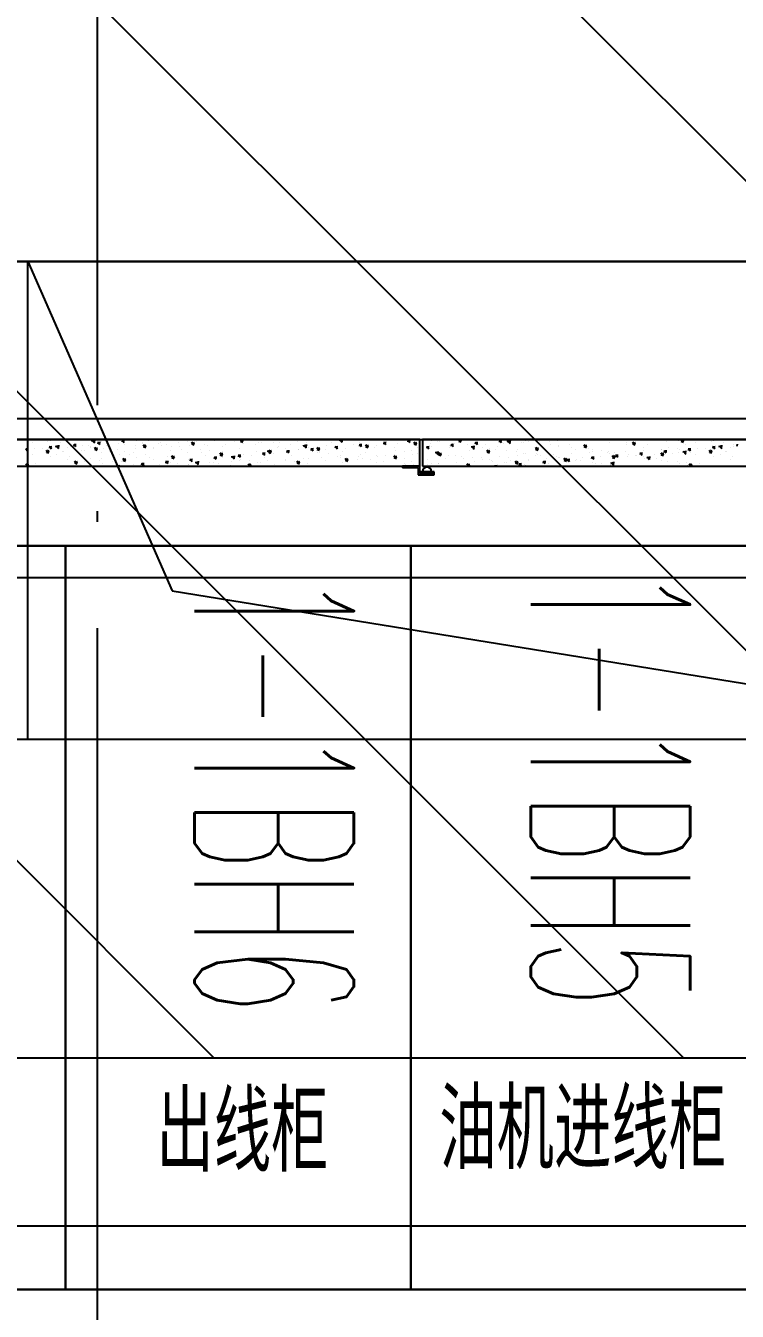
# Model space of a CAD drawing. Extents: x 758840 to 1108724, y -102573 to 143521.
# Drawn here: x 856399 to 857738, y 66251 to 68672 of the extents above; entities that cross this region are included whole.
import ezdxf
from ezdxf.enums import TextEntityAlignment as Align
from ezdxf.xclip import XClip

# ---------------------------------------------------------------- set-up
doc = ezdxf.new("R2010")
doc.units = 0
doc.header["$LTSCALE"] = 1000
doc.header["$MEASUREMENT"] = 0
doc.linetypes.add('DOTE', pattern=[2.42, 2, -0.2, 0.02, -0.2])
for name, color, linetype in [('02电气-设备', 255, 'Continuous'), ('02电气-设备基础', 252, 'Continuous'), ('DOTE', 8, 'DOTE'), ('电缆沟', 2, 'Continuous'), ('钢盖板', 6, 'Continuous')]:
    doc.layers.add(name, color=color, linetype=linetype)
doc.styles.get("Standard").update_dxf_attribs({"font": 'gbenor.shx', "bigfont": 'gbcbig.shx'})
doc.styles.add('样式 1', font='simplex8.shx', dxfattribs={"width": 0.7, "height": 6.5, "bigfont": 'hztxt.shx'})

# ---------------------------------------------------------------- blocks, each defined once
blk = doc.blocks.new('BD4-PAL0101-HVPM02')
at = {"layer": '02电气-设备'}
for p, q in [((8381447.4, -4146404.4), (8394807.4, -4146404.4)), ((8388431.9, -4146404.4), (8387189.4, -4146404.4)), ((8387716.2, -4146405.3), (8387716.2, -4146405.3)), ((8387732.1, -4146407.4), (8387732.1, -4146407.4)), ((8387737.1, -4146406.8), (8387737.1, -4146406.8)), ((8387814.3, -4146406.6), (8387819.9, -4146405.7)), ((8387814.9, -4146405.3), (8387819.8, -4146410.5)), ((8387819.7, -4146404.4), (8387819, -4146410.4)), ((8387826.9, -4146408.8), (8387826.1, -4146412.8)), ((8387826.9, -4146409.9), (8387830.7, -4146409.5)), ((8387826.9, -4146409.9), (8387830, -4146413.6)), ((8387832.5, -4146407.7), (8387832.5, -4146407.7)), ((8387872.4, -4146404.8), (8387871.7, -4146408.8)), ((8387872.5, -4146405.9), (8387876.3, -4146405.5)), ((8387872.5, -4146406), (8387875.5, -4146409.6)), ((8387899.6, -4146406.6), (8387899.6, -4146406.6)), ((8387909.5, -4146410), (8387909.5, -4146410)), ((8387917.3, -4146404.4), (8387917.2, -4146404.8)), ((8387920.1, -4146404.4), (8387921.1, -4146405.6)), ((8387977.5, -4146409.2), (8387977.5, -4146409.2)), ((8387994.1, -4146408.4), (8387994.1, -4146408.4)), ((8388002.3, -4146411.2), (8388005.5, -4146409.1)), ((8388005.5, -4146409.1), (8388006.8, -4146412.9)), ((8388011.4, -4146407.8), (8388011.4, -4146407.8)), ((8388045.3, -4146406.4), (8388045.3, -4146406.4)), ((8388079.2, -4146404.9), (8388079.2, -4146404.9)), ((8388083.1, -4146407.9), (8388083.1, -4146407.9)), ((8388093.6, -4146406.1), (8388096.2, -4146404.4)), ((8388094.2, -4146407.4), (8388098.6, -4146409.1)), ((8388096.8, -4146404.4), (8388098, -4146407.9)), ((8388099, -4146410), (8388099, -4146410)), ((8388123.9, -4146405.3), (8388123.9, -4146405.3)), ((8388156.5, -4146409.7), (8388156.5, -4146409.7)), ((8388167.5, -4146409.2), (8388167.5, -4146409.2)), ((8388201.4, -4146407.7), (8388201.4, -4146407.7)), ((8388218.3, -4146409), (8388218.3, -4146409)), ((8388235.3, -4146406.3), (8388235.3, -4146406.3)), ((8388242.3, -4146406), (8388242.3, -4146406)), ((8388266.4, -4146409.2), (8388266.4, -4146409.2)), ((8388269.2, -4146404.9), (8388269.2, -4146404.9)), ((8388280.2, -4146405.4), (8388285.9, -4146404.5)), ((8388281.1, -4146404.4), (8388285.8, -4146409.3)), ((8388285.5, -4146404.4), (8388285, -4146409.2)), ((8388285.5, -4146406), (8388285.5, -4146406)), ((8388353.7, -4146405.9), (8388353.7, -4146405.9)), ((8388364.6, -4146408.8), (8388363.9, -4146412.7)), ((8388364.7, -4146409.8), (8388368.5, -4146409.5)), ((8388364.7, -4146409.9), (8388367.7, -4146413.5)), ((8388410.1, -4146404.8), (8388409.4, -4146408.7)), ((8388409.8, -4146405.2), (8388409.8, -4146405.2)), ((8388410.2, -4146405.8), (8388414, -4146405.5)), ((8388410.2, -4146405.9), (8388413.3, -4146409.6)), ((8388420.7, -4146411.4), (8388423.9, -4146409.2)), ((8388423.9, -4146409.2), (8388425.1, -4146413.1)), ((8388431.9, -4146454.4), (8388431.9, -4146404.4)), ((8389679.9, -4146404.4), (8388436.9, -4146404.4)), ((8388436.9, -4146404.4), (8388436.9, -4146454.4)), ((8388453.7, -4146406.6), (8388453.7, -4146406.6)), ((8388464.4, -4146407.7), (8388464.4, -4146407.7)), ((8388469.6, -4146408.7), (8388469.6, -4146408.7)), ((8388503.6, -4146404.6), (8388503.6, -4146404.6)), ((8388504.6, -4146405.9), (8388506.8, -4146404.4)), ((8388505.1, -4146407.1), (8388509.6, -4146408.8)), ((8388507.9, -4146404.4), (8388509, -4146407.6)), ((8388536.9, -4146408.9), (8388536.1, -4146412.8)), ((8388536.9, -4146409.9), (8388540.7, -4146409.6)), ((8388536.9, -4146410), (8388540, -4146413.6)), ((8388582.4, -4146404.9), (8388581.7, -4146408.9)), ((8388582.5, -4146405.9), (8388586.3, -4146405.6)), ((8388582.5, -4146406), (8388585.6, -4146409.7)), ((8388594.3, -4146404.6), (8388594.3, -4146404.6)), ((8388596, -4146407.8), (8388601.7, -4146406.9)), ((8388596.6, -4146406.5), (8388601.6, -4146411.7)), ((8388601.5, -4146405.6), (8388600.8, -4146411.6)), ((8388613, -4146404.8), (8388613, -4146404.8)), ((8388623, -4146409.8), (8388623, -4146409.8)), ((8388626.9, -4146409.1), (8388626.9, -4146409.1)), ((8388627.3, -4146404.4), (8388627.2, -4146404.9)), ((8388630, -4146404.4), (8388631.1, -4146405.7)), ((8388637.1, -4146407.9), (8388637.1, -4146407.9)), ((8388656.9, -4146408.4), (8388656.9, -4146408.4)), ((8388676, -4146407.8), (8388676, -4146407.8)), ((8388690.8, -4146407), (8388690.8, -4146407)), ((8388724.7, -4146405.5), (8388724.7, -4146405.5)), ((8388755.8, -4146405.3), (8388755.8, -4146405.3)), ((8388788.8, -4146410), (8388788.8, -4146410)), ((8388820.6, -4146409.2), (8388820.6, -4146409.2)), ((8388831.7, -4146411.1), (8388834.8, -4146409)), ((8388834.8, -4146409), (8388836.1, -4146412.8)), ((8388895.6, -4146408), (8388895.6, -4146408)), ((8388918.3, -4146406.7), (8388918.3, -4146406.7)), ((8388922.9, -4146406), (8388925.3, -4146404.4)), ((8388923.5, -4146407.3), (8388928, -4146409)), ((8388926.3, -4146404.4), (8388927.4, -4146407.7)), ((8388964, -4146405.3), (8388964, -4146405.3)), ((8388979.9, -4146407.4), (8388979.9, -4146407.4)), ((8388984.8, -4146406.8), (8388984.8, -4146406.8)), ((8387690.3, -4146421.8), (8387694.1, -4146421.5)), ((8387690.3, -4146421.9), (8387693.4, -4146425.5)), ((8387692.8, -4146425), (8387692.8, -4146425)), ((8387693, -4146429.2), (8387693, -4146429.2)), ((8387702.6, -4146410.7), (8387702.6, -4146410.7)), ((8387703.4, -4146431.9), (8387703.4, -4146431.9)), ((8387706.3, -4146420.7), (8387706.3, -4146420.7)), ((8387721.9, -4146420.8), (8387721.9, -4146420.8)), ((8387726.8, -4146427.8), (8387726.8, -4146427.8)), ((8387728.5, -4146426.5), (8387731.7, -4146424.3)), ((8387729.1, -4146427.8), (8387733.6, -4146429.5)), ((8387731.7, -4146424.4), (8387733, -4146428.2)), ((8387732.9, -4146430.3), (8387732.9, -4146430.3)), ((8387735.8, -4146416.8), (8387735, -4146420.8)), ((8387735.6, -4146415.5), (8387735.6, -4146415.5)), ((8387735.8, -4146417.8), (8387739.6, -4146417.5)), ((8387735.8, -4146417.9), (8387738.9, -4146421.6)), ((8387740.2, -4146419.3), (8387740.2, -4146419.3)), ((8387746.5, -4146417.1), (8387752.1, -4146416.2)), ((8387747.1, -4146415.8), (8387752, -4146421)), ((8387748.8, -4146432.4), (8387748.8, -4146432.4)), ((8387751.9, -4146414.9), (8387751.2, -4146420.9)), ((8387756.2, -4146410.5), (8387756.2, -4146410.5)), ((8387758.9, -4146427.1), (8387758.9, -4146427.1)), ((8387760.7, -4146426.4), (8387760.7, -4146426.4)), ((8387768.2, -4146420), (8387768.2, -4146420)), ((8387774.1, -4146413.2), (8387774.1, -4146413.2)), ((8387774.1, -4146417.8), (8387774.1, -4146417.8)), ((8387781.3, -4146412.8), (8387780.6, -4146416.8)), ((8387781.4, -4146413.8), (8387785.2, -4146413.5)), ((8387781.4, -4146413.9), (8387784.5, -4146417.6)), ((8387794.6, -4146424.9), (8387794.6, -4146424.9)), ((8387795.9, -4146433.5), (8387795.9, -4146433.5)), ((8387796.3, -4146415.8), (8387796.3, -4146415.8)), ((8387800.3, -4146424), (8387800.3, -4146424)), ((8387808, -4146416.4), (8387808, -4146416.4)), ((8387811.2, -4146419.5), (8387811.2, -4146419.5)), ((8387812.2, -4146417.9), (8387812.2, -4146417.9)), ((8387819.8, -4146421.4), (8387823, -4146419.3)), ((8387820.4, -4146422.7), (8387824.8, -4146424.4)), ((8387823, -4146419.3), (8387824.2, -4146423.1)), ((8387828.5, -4146423.5), (8387828.5, -4146423.5)), ((8387833.3, -4146428.8), (8387833.3, -4146428.8)), ((8387836.2, -4146421.1), (8387836.2, -4146421.1)), ((8387841.9, -4146415), (8387841.9, -4146415)), ((8387848.2, -4146425.9), (8387848.2, -4146425.9)), ((8387862.4, -4146422.1), (8387862.4, -4146422.1)), ((8387865.1, -4146412.1), (8387865.1, -4146412.1)), ((8387865.9, -4146433.3), (8387865.9, -4146433.3)), ((8387875.8, -4146413.5), (8387875.8, -4146413.5)), ((8387876.3, -4146426.4), (8387876.3, -4146426.4)), ((8387885.2, -4146432.2), (8387885.2, -4146432.2)), ((8387892.2, -4146428.4), (8387892.2, -4146428.4)), ((8387896.3, -4146420.6), (8387896.3, -4146420.6)), ((8387897.2, -4146416.2), (8387897.2, -4146416.2)), ((8387909.7, -4146412.1), (8387909.7, -4146412.1)), ((8387911.1, -4146416.3), (8387914.2, -4146414.2)), ((8387911.6, -4146417.6), (8387916.1, -4146419.3)), ((8387914.2, -4146414.2), (8387915.5, -4146418)), ((8387916.3, -4146431.6), (8387916.3, -4146431.6)), ((8387930.2, -4146419.2), (8387930.2, -4146419.2)), ((8387930.2, -4146421), (8387930.2, -4146421)), ((8387939.7, -4146411.8), (8387939.7, -4146411.8)), ((8387943.6, -4146410.7), (8387943.6, -4146410.7)), ((8387946.5, -4146416.4), (8387946.5, -4146416.4)), ((8387955.6, -4146413.9), (8387955.6, -4146413.9)), ((8387962.8, -4146425.4), (8387962.8, -4146425.4)), ((8387964.1, -4146417.8), (8387964.1, -4146417.8)), ((8387979.6, -4146417.1), (8387979.6, -4146417.1)), ((8387983.5, -4146422.7), (8387983.5, -4146422.7)), ((8387994.8, -4146429.5), (8387994.8, -4146429.5)), ((8387998, -4146416.3), (8387998, -4146416.3)), ((8388002.9, -4146412.5), (8388007.3, -4146414.2)), ((8388019.7, -4146422.4), (8388019.7, -4146422.4)), ((8388020.6, -4146429.1), (8388020.6, -4146429.1)), ((8388027.1, -4146413.1), (8388027.1, -4146413.1)), ((8388027.8, -4146434.3), (8388027.8, -4146434.3)), ((8388031.9, -4146414.9), (8388031.9, -4146414.9)), ((8388035.6, -4146424.5), (8388035.6, -4146424.5)), ((8388055.7, -4146431.7), (8388058.8, -4146429.6)), ((8388056.3, -4146433), (8388060.7, -4146434.7)), ((8388058.8, -4146429.6), (8388060.1, -4146433.4)), ((8388059.7, -4146417.6), (8388059.7, -4146417.6)), ((8388059.7, -4146427.6), (8388059.7, -4146427.6)), ((8388065.8, -4146413.5), (8388065.8, -4146413.5)), ((8388091.3, -4146432.7), (8388090.6, -4146436.6)), ((8388091.4, -4146433.7), (8388095.2, -4146433.4)), ((8388091.4, -4146433.8), (8388094.5, -4146437.4)), ((8388091.7, -4146421.7), (8388091.7, -4146421.7)), ((8388099.7, -4146412), (8388099.7, -4146412)), ((8388099.8, -4146432.9), (8388099.8, -4146432.9)), ((8388123, -4146413.1), (8388123, -4146413.1)), ((8388124.7, -4146426.4), (8388124.7, -4146426.4)), ((8388129, -4146410.3), (8388129, -4146410.3)), ((8388133.6, -4146410.6), (8388133.6, -4146410.6)), ((8388136.9, -4146428.7), (8388136.1, -4146432.7)), ((8388136.9, -4146429.7), (8388140.7, -4146429.4)), ((8388137, -4146429.8), (8388140, -4146433.5)), ((8388144.7, -4146426.4), (8388150.3, -4146425.5)), ((8388145.3, -4146425.1), (8388150.2, -4146430.3)), ((8388146.9, -4146426.6), (8388150.1, -4146424.5)), ((8388147.5, -4146427.9), (8388152, -4146429.6)), ((8388150.1, -4146424.2), (8388149.4, -4146430.2)), ((8388150.1, -4146424.5), (8388151.4, -4146428.3)), ((8388157.3, -4146430.9), (8388157.3, -4146430.9)), ((8388163.1, -4146418.4), (8388163.1, -4146418.4)), ((8388166.1, -4146416.6), (8388166.1, -4146416.6)), ((8388179, -4146420.5), (8388179, -4146420.5)), ((8388182.4, -4146424.7), (8388181.7, -4146428.7)), ((8388182.5, -4146425.7), (8388186.3, -4146425.4)), ((8388182.5, -4146425.8), (8388185.6, -4146429.5)), ((8388188.6, -4146413.8), (8388188.6, -4146413.8)), ((8388203.1, -4146423), (8388203.1, -4146423)), ((8388203.1, -4146423.7), (8388203.1, -4146423.7)), ((8388212.5, -4146415.9), (8388218.1, -4146415)), ((8388213.1, -4146414.6), (8388218, -4146419.8)), ((8388217.9, -4146413.6), (8388217.2, -4146419.7)), ((8388221.6, -4146418.6), (8388221.6, -4146418.6)), ((8388228, -4146420.7), (8388227.2, -4146424.7)), ((8388228, -4146421.8), (8388231.8, -4146421.4)), ((8388228, -4146421.8), (8388231.1, -4146425.5)), ((8388238.2, -4146421.5), (8388241.3, -4146419.4)), ((8388238.8, -4146422.8), (8388243.2, -4146424.5)), ((8388240.1, -4146429.3), (8388240.1, -4146429.3)), ((8388241.3, -4146419.4), (8388242.6, -4146423.3)), ((8388243.2, -4146429), (8388243.2, -4146429)), ((8388254.2, -4146423), (8388254.2, -4146423)), ((8388255.4, -4146415.4), (8388255.4, -4146415.4)), ((8388259.1, -4146431), (8388259.1, -4146431)), ((8388273.5, -4146416.7), (8388272.8, -4146420.7)), ((8388273.6, -4146417.8), (8388277.4, -4146417.4)), ((8388273.6, -4146417.9), (8388276.7, -4146421.5)), ((8388283.1, -4146434.2), (8388283.1, -4146434.2)), ((8388286.3, -4146427.1), (8388286.3, -4146427.1)), ((8388292.4, -4146421.7), (8388292.4, -4146421.7)), ((8388306.5, -4146414.4), (8388306.5, -4146414.4)), ((8388319, -4146412.7), (8388318.3, -4146416.7)), ((8388318.5, -4146410.7), (8388318.5, -4146410.7)), ((8388319.1, -4146413.8), (8388322.9, -4146413.5)), ((8388319.1, -4146413.9), (8388322.2, -4146417.5)), ((8388319.3, -4146431.9), (8388319.3, -4146431.9)), ((8388322.4, -4146416.5), (8388322.4, -4146416.5)), ((8388329.4, -4146416.4), (8388332.6, -4146414.3)), ((8388329.4, -4146428.1), (8388329.4, -4146428.1)), ((8388330, -4146417.7), (8388334.5, -4146419.4)), ((8388332.6, -4146414.3), (8388333.9, -4146418.2)), ((8388346.4, -4146419.7), (8388346.4, -4146419.7)), ((8388351.1, -4146415.2), (8388351.1, -4146415.2)), ((8388383.2, -4146419.3), (8388383.2, -4146419.3)), ((8388383.3, -4146433), (8388383.3, -4146433)), ((8388386.5, -4146425), (8388386.5, -4146425)), ((8388390.7, -4146412.2), (8388390.7, -4146412.2)), ((8388402.4, -4146427.1), (8388402.4, -4146427.1)), ((8388416.1, -4146424), (8388416.1, -4146424)), ((8388417.2, -4146431.6), (8388417.2, -4146431.6)), ((8388421.3, -4146412.6), (8388425.7, -4146414.3)), ((8388426.5, -4146430.2), (8388426.5, -4146430.2)), ((8388427.7, -4146418.6), (8388427.7, -4146418.6)), ((8388445.8, -4146416.8), (8388445, -4146420.8)), ((8388445.8, -4146417.9), (8388449.6, -4146417.5)), ((8388445.9, -4146418), (8388448.9, -4146421.6)), ((8388451.4, -4146412.2), (8388451.4, -4146412.2)), ((8388453.5, -4146417), (8388453.5, -4146417)), ((8388460.5, -4146428.8), (8388466.1, -4146428)), ((8388461.1, -4146427.5), (8388466, -4146432.7)), ((8388465.9, -4146426.6), (8388465.2, -4146432.6)), ((8388465.2, -4146428.8), (8388465.2, -4146428.8)), ((8388466.7, -4146431.4), (8388469.8, -4146429.3)), ((8388467.2, -4146432.7), (8388471.7, -4146434.4)), ((8388469.8, -4146429.3), (8388471.1, -4146433.1)), ((8388470.4, -4146431.7), (8388470.4, -4146431.7)), ((8388486.3, -4146433.8), (8388486.3, -4146433.8)), ((8388487.4, -4146415.6), (8388487.4, -4146415.6)), ((8388488.4, -4146418.5), (8388488.4, -4146418.5)), ((8388491.3, -4146412.8), (8388490.6, -4146416.8)), ((8388491.4, -4146413.9), (8388495.2, -4146413.6)), ((8388491.4, -4146414), (8388494.5, -4146417.6)), ((8388493.7, -4146411.9), (8388493.7, -4146411.9)), ((8388497.4, -4146412.4), (8388497.4, -4146412.4)), ((8388498.2, -4146433.6), (8388498.2, -4146433.6)), ((8388521.3, -4146414.1), (8388521.3, -4146414.1)), ((8388525.4, -4146424.9), (8388525.4, -4146424.9)), ((8388528.3, -4146418.3), (8388533.9, -4146417.4)), ((8388528.9, -4146417), (8388533.8, -4146422.2)), ((8388530, -4146416.9), (8388530, -4146416.9)), ((8388533.7, -4146416.1), (8388533, -4146422.1)), ((8388533.8, -4146417.2), (8388533.8, -4146417.2)), ((8388540.6, -4146410.9), (8388540.6, -4146410.9)), ((8388549.7, -4146419.3), (8388549.7, -4146419.3)), ((8388555.2, -4146412.7), (8388555.2, -4146412.7)), ((8388557.9, -4146426.3), (8388561.1, -4146424.2)), ((8388558.5, -4146427.6), (8388562.9, -4146429.3)), ((8388561.1, -4146424.2), (8388562.3, -4146428.1)), ((8388562.1, -4146421), (8388562.1, -4146421)), ((8388562.5, -4146431.2), (8388562.5, -4146431.2)), ((8388573.7, -4146422.4), (8388573.7, -4146422.4)), ((8388577.7, -4146417.3), (8388577.7, -4146417.3)), ((8388589.1, -4146411.3), (8388589.1, -4146411.3)), ((8388595.1, -4146425.7), (8388595.1, -4146425.7)), ((8388613.8, -4146427.7), (8388613.8, -4146427.7)), ((8388614.7, -4146423.7), (8388614.7, -4146423.7)), ((8388627.7, -4146430.2), (8388627.7, -4146430.2)), ((8388629.7, -4146429.8), (8388629.7, -4146429.8)), ((8388649, -4146433.6), (8388649, -4146433.6)), ((8388649.2, -4146421.3), (8388652.3, -4146419.1)), ((8388649.7, -4146422.5), (8388654.2, -4146424.2)), ((8388651.7, -4146430), (8388651.7, -4146430)), ((8388652.3, -4146419.1), (8388653.6, -4146423)), ((8388653.8, -4146433), (8388653.8, -4146433)), ((8388659, -4146413.1), (8388659, -4146413.1)), ((8388659.7, -4146434.3), (8388659.7, -4146434.3)), ((8388677.2, -4146413.2), (8388677.2, -4146413.2)), ((8388682.9, -4146432.1), (8388682.9, -4146432.1)), ((8388691.9, -4146417.9), (8388691.9, -4146417.9)), ((8388693.1, -4146415.3), (8388693.1, -4146415.3)), ((8388713, -4146414.1), (8388713, -4146414.1)), ((8388716.8, -4146430.7), (8388716.8, -4146430.7)), ((8388717.1, -4146418.5), (8388717.1, -4146418.5)), ((8388724.5, -4146422.4), (8388724.5, -4146422.4)), ((8388740.4, -4146416.2), (8388743.6, -4146414)), ((8388741, -4146417.4), (8388745.5, -4146419.2)), ((8388743.6, -4146414.1), (8388744.9, -4146417.9)), ((8388750.1, -4146420.5), (8388750.1, -4146420.5)), ((8388750.7, -4146429.3), (8388750.7, -4146429.3)), ((8388756.6, -4146426.4), (8388756.6, -4146426.4)), ((8388757.2, -4146423.7), (8388757.2, -4146423.7)), ((8388773.1, -4146425.8), (8388773.1, -4146425.8)), ((8388784.6, -4146427.8), (8388784.6, -4146427.8)), ((8388787.1, -4146426.9), (8388787.1, -4146426.9)), ((8388789.6, -4146431.2), (8388789.6, -4146431.2)), ((8388797.2, -4146429), (8388797.2, -4146429)), ((8388801.3, -4146432.7), (8388800.6, -4146436.7)), ((8388801.4, -4146433.8), (8388805.2, -4146433.4)), ((8388801.4, -4146433.8), (8388804.5, -4146437.5)), ((8388818.5, -4146426.4), (8388818.5, -4146426.4)), ((8388821.4, -4146414.5), (8388821.4, -4146414.5)), ((8388824.1, -4146433.2), (8388824.1, -4146433.2)), ((8388832.3, -4146412.4), (8388836.7, -4146414.1)), ((8388836.5, -4146411.3), (8388836.5, -4146411.3)), ((8388839, -4146433.5), (8388839, -4146433.5)), ((8388846.9, -4146428.7), (8388846.1, -4146432.7)), ((8388847, -4146429.8), (8388850.7, -4146429.4)), ((8388847, -4146429.9), (8388850, -4146433.5)), ((8388852.4, -4146425), (8388852.4, -4146425)), ((8388853.5, -4146418.6), (8388853.5, -4146418.6)), ((8388860.5, -4146414.5), (8388860.5, -4146414.5)), ((8388872.9, -4146432.1), (8388872.9, -4146432.1)), ((8388885, -4146431.6), (8388888.2, -4146429.4)), ((8388885.6, -4146432.8), (8388890.1, -4146434.5)), ((8388886.3, -4146423.6), (8388886.3, -4146423.6)), ((8388886.5, -4146423.3), (8388886.5, -4146423.3)), ((8388888.2, -4146429.4), (8388889.5, -4146433.3)), ((8388892.4, -4146424.7), (8388891.7, -4146428.7)), ((8388892.5, -4146425.8), (8388896.3, -4146425.5)), ((8388892.5, -4146425.9), (8388895.6, -4146429.5)), ((8388900.6, -4146419.8), (8388900.6, -4146419.8)), ((8388906.8, -4146430.6), (8388906.8, -4146430.6)), ((8388916.5, -4146421.9), (8388916.5, -4146421.9)), ((8388919.1, -4146427.8), (8388919.1, -4146427.8)), ((8388920.2, -4146422.1), (8388920.2, -4146422.1)), ((8388926.5, -4146427.6), (8388932.1, -4146426.8)), ((8388927.1, -4146426.3), (8388932, -4146431.5)), ((8388931.9, -4146425.4), (8388931.2, -4146431.4)), ((8388932.6, -4146414.4), (8388932.6, -4146414.4)), ((8388938, -4146420.8), (8388937.2, -4146424.7)), ((8388938, -4146421.8), (8388941.8, -4146421.5)), ((8388938.1, -4146421.9), (8388941.1, -4146425.5)), ((8388940.6, -4146425), (8388940.6, -4146425)), ((8388940.7, -4146429.2), (8388940.7, -4146429.2)), ((8388950.4, -4146410.7), (8388950.4, -4146410.7)), ((8388951.2, -4146431.9), (8388951.2, -4146431.9)), ((8388954.1, -4146420.7), (8388954.1, -4146420.7)), ((8388969.6, -4146420.8), (8388969.6, -4146420.8)), ((8388974.6, -4146427.8), (8388974.6, -4146427.8)), ((8388976.3, -4146426.5), (8388979.5, -4146424.3)), ((8388976.9, -4146427.8), (8388981.3, -4146429.5)), ((8388979.4, -4146424.4), (8388980.7, -4146428.2)), ((8388980.7, -4146430.3), (8388980.7, -4146430.3)), ((8388983.5, -4146416.8), (8388982.8, -4146420.8)), ((8388983.4, -4146415.5), (8388983.4, -4146415.5)), ((8388983.6, -4146417.8), (8388987.4, -4146417.5)), ((8388983.6, -4146417.9), (8388986.7, -4146421.6)), ((8388988, -4146419.3), (8388988, -4146419.3)), ((8388994.2, -4146417.1), (8388999.9, -4146416.2)), ((8388994.8, -4146415.8), (8388999.8, -4146421)), ((8388996.6, -4146432.4), (8388996.6, -4146432.4)), ((8388999.7, -4146414.9), (8388999, -4146420.9)), ((8389003.9, -4146410.5), (8389003.9, -4146410.5)), ((8389006.7, -4146427.1), (8389006.7, -4146427.1)), ((8389008.5, -4146426.4), (8389008.5, -4146426.4)), ((8389016, -4146420), (8389016, -4146420)), ((8389021.9, -4146413.2), (8389021.9, -4146413.2)), ((8389021.9, -4146417.8), (8389021.9, -4146417.8)), ((8389029.1, -4146412.8), (8389028.3, -4146416.8)), ((8387189.4, -4146454.4), (8388431.9, -4146454.4)), ((8387690.6, -4146452), (8387693.8, -4146449.9)), ((8387691.2, -4146453.3), (8387694, -4146454.4)), ((8387693.8, -4146449.9), (8387695.1, -4146453.8)), ((8387704.2, -4146453), (8387704.2, -4146453)), ((8387709.5, -4146450.1), (8387709.5, -4146450.1)), ((8387736.4, -4146436.6), (8387736.4, -4146436.6)), ((8387769, -4146441.1), (8387769, -4146441.1)), ((8387772.9, -4146435.6), (8387772.9, -4146435.6)), ((8387781.9, -4146447), (8387785.1, -4146444.8)), ((8387782.5, -4146448.2), (8387786.9, -4146449.9)), ((8387785.1, -4146444.8), (8387786.3, -4146448.7)), ((8387801.1, -4146445.2), (8387801.1, -4146445.2)), ((8387813, -4146440.9), (8387813, -4146440.9)), ((8387828.9, -4146443), (8387828.9, -4146443)), ((8387833, -4146439.8), (8387833, -4146439.8)), ((8387834.1, -4146449.9), (8387834.1, -4146449.9)), ((8387852.9, -4146446.1), (8387852.9, -4146446.1)), ((8387863.6, -4146452.6), (8387863.3, -4146454.4)), ((8387863.7, -4146453.6), (8387867.5, -4146453.3)), ((8387863.7, -4146453.7), (8387864.2, -4146454.4)), ((8387870, -4146446.2), (8387870, -4146446.2)), ((8387873.2, -4146441.9), (8387876.3, -4146439.7)), ((8387873.7, -4146443.2), (8387878.2, -4146444.9)), ((8387876.3, -4146439.8), (8387877.6, -4146443.6)), ((8387893, -4146451.4), (8387893, -4146451.4)), ((8387898, -4146437.3), (8387898, -4146437.3)), ((8387907, -4146452.5), (8387907, -4146452.5)), ((8387909.1, -4146448.6), (8387908.4, -4146452.6)), ((8387908.7, -4146453.1), (8387908.7, -4146453.1)), ((8387908.9, -4146453.5), (8387908.9, -4146453.5)), ((8387909.2, -4146449.6), (8387913, -4146449.3)), ((8387909.2, -4146449.7), (8387912.3, -4146453.4)), ((8387922.3, -4146438.6), (8387922.3, -4146438.6)), ((8387930.9, -4146442.1), (8387930.9, -4146442.1)), ((8387942.6, -4146451.6), (8387942.6, -4146451.6)), ((8387954.7, -4146444.6), (8387953.9, -4146448.6)), ((8387954.8, -4146445.7), (8387958.6, -4146445.3)), ((8387954.8, -4146445.8), (8387957.8, -4146449.4)), ((8387956.4, -4146436.9), (8387956.4, -4146436.9)), ((8387959.3, -4146444.9), (8387959.3, -4146444.9)), ((8387963.5, -4146446.6), (8387963.5, -4146446.6)), ((8387964.4, -4146436.8), (8387967.6, -4146434.7)), ((8387965, -4146438.1), (8387969.4, -4146439.8)), ((8387967.6, -4146434.7), (8387968.9, -4146438.5)), ((8387972.3, -4146439), (8387972.3, -4146439)), ((8387976.5, -4146450.2), (8387976.5, -4146450.2)), ((8387995.6, -4146450.6), (8387995.6, -4146450.6)), ((8387996.3, -4146442.1), (8387996.3, -4146442.1)), ((8387996.3, -4146451.3), (8387996.3, -4146451.3)), ((8388000.2, -4146440.6), (8387999.5, -4146444.6)), ((8388000.3, -4146441.7), (8388004.1, -4146441.3)), ((8388000.3, -4146441.8), (8388003.4, -4146445.4)), ((8388009.1, -4146447.4), (8388014.8, -4146446.6)), ((8388009.8, -4146446.2), (8388014.7, -4146451.3)), ((8388010.4, -4146448.8), (8388010.4, -4146448.8)), ((8388014.6, -4146445.2), (8388013.9, -4146451.2)), ((8388036.4, -4146447.4), (8388036.4, -4146447.4)), ((8388044.3, -4146447.3), (8388044.3, -4146447.3)), ((8388045.8, -4146436.6), (8388045, -4146440.6)), ((8388045.9, -4146437.7), (8388049.6, -4146437.4)), ((8388045.9, -4146437.8), (8388048.9, -4146441.4)), ((8388052.3, -4146449.5), (8388052.3, -4146449.5)), ((8388057.6, -4146435.4), (8388057.6, -4146435.4)), ((8388060.4, -4146438.7), (8388060.4, -4146438.7)), ((8388076.4, -4146452.7), (8388076.4, -4146452.7)), ((8388076.9, -4146436.9), (8388082.6, -4146436.1)), ((8388077.5, -4146435.6), (8388082.5, -4146440.8)), ((8388078.2, -4146445.9), (8388078.2, -4146445.9)), ((8388082.3, -4146434.7), (8388081.6, -4146440.7)), ((8388092.5, -4146442.8), (8388092.5, -4146442.8)), ((8388094.6, -4146441.8), (8388094.6, -4146441.8)), ((8388109, -4146452.2), (8388112.2, -4146450.1)), ((8388109.6, -4146453.5), (8388112, -4146454.4)), ((8388112.1, -4146444.5), (8388112.1, -4146444.5)), ((8388112.2, -4146450.1), (8388113.5, -4146453.9)), ((8388115.7, -4146435), (8388115.7, -4146435)), ((8388125.5, -4146447.6), (8388125.5, -4146447.6)), ((8388131.7, -4146448.2), (8388131.7, -4146448.2)), ((8388139.7, -4146438.2), (8388139.7, -4146438.2)), ((8388146, -4146443), (8388146, -4146443)), ((8388158.1, -4146452), (8388158.1, -4146452)), ((8388179.8, -4146443.5), (8388179.8, -4146443.5)), ((8388179.9, -4146441.6), (8388179.9, -4146441.6)), ((8388189.4, -4146434.9), (8388189.4, -4146434.9)), ((8388195.7, -4146445.6), (8388195.7, -4146445.6)), ((8388200.3, -4146447.1), (8388203.4, -4146445)), ((8388200.9, -4146448.4), (8388205.3, -4146450.1)), ((8388203.4, -4146445), (8388204.7, -4146448.8)), ((8388213.8, -4146440.2), (8388213.8, -4146440.2)), ((8388219.8, -4146448.7), (8388219.8, -4146448.7)), ((8388222.4, -4146439.7), (8388222.4, -4146439.7)), ((8388247.7, -4146438.8), (8388247.7, -4146438.8)), ((8388255, -4146444.2), (8388255, -4146444.2)), ((8388259.9, -4146454), (8388259.9, -4146454)), ((8388277.2, -4146435.7), (8388277.2, -4146435.7)), ((8388281.6, -4146437.3), (8388281.6, -4146437.3)), ((8388287.1, -4146448.2), (8388287.1, -4146448.2)), ((8388291.5, -4146442), (8388294.7, -4146439.9)), ((8388292.1, -4146443.3), (8388296.6, -4146445)), ((8388294.7, -4146439.9), (8388296, -4146443.7)), ((8388314.2, -4146442), (8388314.2, -4146442)), ((8388315.5, -4146435.9), (8388315.5, -4146435.9)), ((8388320, -4146453), (8388320, -4146453)), ((8388323.2, -4146439.5), (8388323.2, -4146439.5)), ((8388339.1, -4146441.6), (8388339.1, -4146441.6)), ((8388349.4, -4146434.5), (8388349.4, -4146434.5)), ((8388351.2, -4146448.4), (8388351.2, -4146448.4)), ((8388351.9, -4146436.3), (8388351.9, -4146436.3)), ((8388363.2, -4146444.8), (8388363.2, -4146444.8)), ((8388366.5, -4146434.5), (8388366.5, -4146434.5)), ((8388382.8, -4146436.9), (8388386, -4146434.8)), ((8388383.4, -4146438.2), (8388387.8, -4146439.9)), ((8388383.9, -4146440.4), (8388383.9, -4146440.4)), ((8388386, -4146434.8), (8388387.2, -4146438.6)), ((8388431.9, -4146454.4), (8388398.9, -4146454.4)), ((8388398.9, -4146454.4), (8388398.9, -4146457.4)), ((8388428.9, -4146457.4), (8388398.9, -4146457.4)), ((8388401.3, -4146452.5), (8388401, -4146454.4)), ((8388401.4, -4146453.6), (8388405.2, -4146453.2)), ((8388401.4, -4146453.7), (8388402, -4146454.4)), ((8388403.3, -4146450), (8388403.3, -4146450)), ((8388403.5, -4146440.8), (8388403.5, -4146440.8)), ((8388416.9, -4146445.2), (8388416.9, -4146445.2)), ((8388419.2, -4146452.1), (8388419.2, -4146452.1)), ((8388428.9, -4146457.4), (8388428.9, -4146470.9)), ((8388431.9, -4146467.9), (8388431.9, -4146454.4)), ((8388436.9, -4146454.4), (8389679.9, -4146454.4)), ((8388445.6, -4146442.2), (8388445.6, -4146442.2)), ((8388447, -4146451.4), (8388447, -4146451.4)), ((8388454, -4146450.1), (8388454, -4146450.1)), ((8388466, -4146449.9), (8388466, -4146449.9)), ((8388466.1, -4146449.3), (8388466.1, -4146449.3)), ((8388479.5, -4146440.7), (8388479.5, -4146440.7)), ((8388500, -4146447.8), (8388500, -4146447.8)), ((8388510.4, -4146436.9), (8388510.4, -4146436.9)), ((8388513.4, -4146439.3), (8388513.4, -4146439.3)), ((8388520, -4146451.9), (8388523.2, -4146449.8)), ((8388520.6, -4146453.2), (8388523.7, -4146454.4)), ((8388523.2, -4146449.8), (8388524.4, -4146453.6)), ((8388530.8, -4146438), (8388530.8, -4146438)), ((8388533.9, -4146446.4), (8388533.9, -4146446.4)), ((8388547.3, -4146437.9), (8388547.3, -4146437.9)), ((8388550.5, -4146442.2), (8388550.5, -4146442.2)), ((8388562.8, -4146442.1), (8388562.8, -4146442.1)), ((8388566.4, -4146444.3), (8388566.4, -4146444.3)), ((8388567.8, -4146445), (8388567.8, -4146445)), ((8388573.6, -4146452.6), (8388573.3, -4146454.4)), ((8388573.7, -4146453.7), (8388577.5, -4146453.4)), ((8388573.7, -4146453.8), (8388574.2, -4146454.4)), ((8388581.2, -4146436.4), (8388581.2, -4146436.4)), ((8388590.4, -4146447.5), (8388590.4, -4146447.5)), ((8388595.8, -4146446.9), (8388595.8, -4146446.9)), ((8388599.5, -4146437.6), (8388599.5, -4146437.6)), ((8388601.7, -4146443.5), (8388601.7, -4146443.5)), ((8388611.3, -4146446.8), (8388614.4, -4146444.7)), ((8388611.8, -4146448.1), (8388616.3, -4146449.8)), ((8388614.4, -4146444.7), (8388615.7, -4146448.5)), ((8388615.1, -4146435), (8388615.1, -4146435)), ((8388619.1, -4146448.7), (8388618.4, -4146452.6)), ((8388619.2, -4146449.7), (8388623, -4146449.4)), ((8388619.2, -4146449.8), (8388622.3, -4146453.4)), ((8388628.4, -4146451.3), (8388628.4, -4146451.3)), ((8388630.5, -4146452.8), (8388630.5, -4146452.8)), ((8388635.6, -4146442.1), (8388635.6, -4146442.1)), ((8388636.5, -4146443.9), (8388636.5, -4146443.9)), ((8388664.7, -4146444.7), (8388664, -4146448.6)), ((8388664.8, -4146445.7), (8388668.6, -4146445.4)), ((8388664.8, -4146445.8), (8388667.8, -4146449.5)), ((8388669.5, -4146440.7), (8388669.5, -4146440.7)), ((8388673.6, -4146450.3), (8388673.6, -4146450.3)), ((8388688.8, -4146436.4), (8388688.8, -4146436.4)), ((8388692.7, -4146439), (8388692.7, -4146439)), ((8388693.9, -4146438.3), (8388693.9, -4146438.3)), ((8388702.5, -4146441.7), (8388705.7, -4146439.6)), ((8388703.1, -4146443), (8388707.5, -4146444.7)), ((8388703.4, -4146439.2), (8388703.4, -4146439.2)), ((8388705.7, -4146439.6), (8388707, -4146443.5)), ((8388710.2, -4146440.7), (8388709.5, -4146444.7)), ((8388709.8, -4146440.3), (8388709.8, -4146440.3)), ((8388710.3, -4146441.7), (8388714.1, -4146441.4)), ((8388710.3, -4146441.8), (8388713.4, -4146445.5)), ((8388725.3, -4146443.5), (8388725.3, -4146443.5)), ((8388725.8, -4146442.7), (8388725.8, -4146442.7)), ((8388733.8, -4146443.5), (8388733.8, -4146443.5)), ((8388737.3, -4146437.8), (8388737.3, -4146437.8)), ((8388755.8, -4146436.7), (8388755, -4146440.7)), ((8388755.9, -4146437.7), (8388759.7, -4146437.4)), ((8388755.9, -4146437.8), (8388758.9, -4146441.5)), ((8388757.4, -4146447.6), (8388757.4, -4146447.6)), ((8388762.8, -4146449.1), (8388762.8, -4146449.1)), ((8388771.2, -4146436.4), (8388771.2, -4146436.4)), ((8388773.9, -4146448.8), (8388773.9, -4146448.8)), ((8388789.8, -4146450.9), (8388789.8, -4146450.9)), ((8388790.4, -4146452.3), (8388790.4, -4146452.3)), ((8388790.9, -4146448.6), (8388796.6, -4146447.8)), ((8388791.5, -4146447.4), (8388796.5, -4146452.5)), ((8388793.8, -4146436.7), (8388796.9, -4146434.5)), ((8388794.4, -4146437.9), (8388798.8, -4146439.6)), ((8388796.4, -4146446.4), (8388795.7, -4146452.4)), ((8388796.9, -4146434.5), (8388798.2, -4146438.4)), ((8388805.1, -4146434.9), (8388805.1, -4146434.9)), ((8388813.9, -4146454.1), (8388813.9, -4146454.1)), ((8388822.2, -4146435.7), (8388822.2, -4146435.7)), ((8388837.3, -4146434.3), (8388837.3, -4146434.3)), ((8388853.2, -4146436.4), (8388853.2, -4146436.4)), ((8388854.3, -4146439.7), (8388854.3, -4146439.7)), ((8388858.7, -4146438.1), (8388864.3, -4146437.3)), ((8388859.3, -4146436.8), (8388864.2, -4146442)), ((8388861.2, -4146439.6), (8388861.2, -4146439.6)), ((8388864.1, -4146435.9), (8388863.4, -4146441.9)), ((8388877.2, -4146439.5), (8388877.2, -4146439.5)), ((8388887.3, -4146444.5), (8388887.3, -4146444.5)), ((8388898.2, -4146445.9), (8388898.2, -4146445.9)), ((8388917.3, -4146444.8), (8388917.3, -4146444.8)), ((8388919.9, -4146449), (8388919.9, -4146449)), ((8388933.2, -4146446.9), (8388933.2, -4146446.9)), ((8388935.2, -4146452.3), (8388935.2, -4146452.3)), ((8388938.4, -4146452), (8388941.6, -4146449.9)), ((8388939, -4146453.3), (8388941.7, -4146454.4)), ((8388941.5, -4146449.9), (8388942.8, -4146453.8)), ((8388951.9, -4146453), (8388951.9, -4146453)), ((8388957.3, -4146450.1), (8388957.3, -4146450.1)), ((8388984.1, -4146436.6), (8388984.1, -4146436.6)), ((8389016.7, -4146441.1), (8389016.7, -4146441.1)), ((8389020.6, -4146435.6), (8389020.6, -4146435.6)), ((8388428.9, -4146467.9), (8388428.9, -4146470.9)), ((8388428.9, -4146470.9), (8388458.9, -4146470.9)), ((8388428.9, -4146470.9), (8388431.9, -4146470.9)), ((8388431.9, -4146464.1), (8388431.9, -4146467.9)), ((8388458.9, -4146464.9), (8388431.9, -4146464.9)), ((8388458.9, -4146467.9), (8388431.9, -4146467.9)), ((8388431.9, -4146467.9), (8388458.9, -4146467.9)), ((8388458.9, -4146467.9), (8388458.9, -4146464.9)), ((8388458.9, -4146470.9), (8388458.9, -4146467.9)), ((8387764.9, -4146604.4), (8387114.9, -4146604.4)), ((8387334.9, -4146604.4), (8388134.9, -4146604.4)), ((8387764.9, -4148004.4), (8387764.9, -4146604.4)), ((8388414.9, -4146604.4), (8387764.9, -4146604.4)), ((8387764.9, -4146604.4), (8387764.9, -4148004.4)), ((8388134.9, -4146604.4), (8388934.9, -4146604.4)), ((8388414.9, -4148004.4), (8388414.9, -4146604.4)), ((8389064.9, -4146604.4), (8388414.9, -4146604.4)), ((8388414.9, -4146604.4), (8388414.9, -4148004.4)), ((8388934.9, -4146604.4), (8389734.9, -4146604.4)), ((8385164.9, -4147884.4), (8391164.9, -4147884.4)), ((8387114.9, -4148004.4), (8387764.9, -4148004.4)), ((8387964.9, -4148004.4), (8387164.9, -4148004.4)), ((8387764.9, -4148004.4), (8388414.9, -4148004.4)), ((8388764.9, -4148004.4), (8387964.9, -4148004.4)), ((8388414.9, -4148004.4), (8389064.9, -4148004.4)), ((8389564.9, -4148004.4), (8388764.9, -4148004.4))]:
    blk.add_line(p, q, dxfattribs=at)
blk.add_arc((8388445.4, -4146464.9), 8.49, 0, 180, dxfattribs=at)
at = {"layer": '02电气-设备', "style": '样式 1', "width": 0.5}
for s, p in [('1-1BH6', (8388007.9, -4146656.4)), ('1-1BH5', (8388640.4, -4146644.3))]:
    blk.add_text(s, height=300, rotation=270, dxfattribs=at).set_placement(p)
at = {"layer": '02电气-设备'}
for s, p in [('出线柜', (8388098, -4147707.7)), ('油机进线柜', (8388738.3, -4147702.9))]:
    blk.add_text(s, height=150, dxfattribs=at).set_placement(p, align=Align.MIDDLE_CENTER)
blk = doc.blocks.new('A$C675A25EF')
at = {"layer": '钢盖板'}
h = blk.add_hatch(dxfattribs=at)
h.set_pattern_fill('ANSI31', color=8, scale=5000, style=0)
h.set_pattern_definition([(45, (-316780.8, -189325), (-441.94174, 441.94174), [])])
h.paths.add_polyline_path([(56721.3, -23142), (62139.3, -23142), (62139.3, -23542), (56721.3, -23542)], flags=16)
h.paths.add_polyline_path([(62839.3, -23142), (171003.3, -23142), (171003.3, -23542), (62839.3, -23542)], flags=16)
h.paths.add_polyline_path([(171703.3, -23142), (177121.3, -23142), (177121.3, -23542), (171703.3, -23542)], flags=16)
h.paths.add_polyline_path([(177121.3, -47841.9), (177821.3, -47841.9), (177821.3, -24642), (178221.3, -24242), (211693.3, -24242), (211693.3, -25341.9), (211993.3, -25341.9), (211993.3, -24242), (216517.3, -24242), (216517.3, -25341.9), (216817.3, -25341.9), (216817.3, -24242), (216811.3, -24242), (216811.3, -23542), (177821.3, -23542), (177821.3, -23142), (216817.3, -23142), (216817.3, -21342.1), (216517.3, -21342.1), (216517.3, -22442), (211993.3, -22442), (211993.3, -21342.1), (211693.3, -21342.1), (211693.3, -22442), (192141.8, -22442), (192141.8, -21542), (194493.8, -21542), (194493.8, -20942), (184491.8, -20942), (184491.8, -21542), (185341.8, -21542), (185341.8, -22442), (169651.3, -22442), (169651.3, -21542), (171703.3, -21542), (171703.3, -20939.3), (161803.3, -20939.3), (161803.3, -21542), (162851.3, -21542), (162851.3, -22442), (143449.3, -22442), (143449.3, -21342.1), (143149.3, -21342.1), (143149.3, -22442), (138625.3, -22442), (138625.3, -21342.1), (138325.3, -21342.1), (138325.3, -22442), (95517.3, -22442), (95517.3, -21342.1), (95217.3, -21342.1), (95217.3, -22442), (90693.3, -22442), (90693.3, -21342.1), (90393.3, -21342.1), (90393.3, -22442), (70991.3, -22442), (70991.3, -21542), (72039.3, -21542), (72039.3, -20942), (62141.3, -20942), (62141.3, -21542), (64191.3, -21542), (64191.3, -22442), (48500.8, -22442), (48500.8, -21542), (49350.8, -21542), (49350.8, -20942), (39350.8, -20942), (39350.8, -21542), (41700.8, -21542), (41700.8, -22442), (22149.3, -22442), (22149.3, -21342.1), (21849.3, -21342.1), (21849.3, -22442), (17325.3, -22442), (17325.3, -21342.1), (17025.3, -21342.1), (17025.3, -22442), (17031.3, -22442), (17031.3, -23142), (56021.3, -23142), (56021.3, -23542), (17025.3, -23542), (17025.3, -25341.9), (17325.3, -25341.9), (17325.3, -24242), (21849.3, -24242), (21849.3, -25341.9), (22149.3, -25341.9), (22149.3, -24242), (55620.6, -24241.3), (56021.3, -24642), (56021.2, -47872.1), (56721.2, -47875.8), (56720.6, -24642.7), (57121.3, -24242), (64191.3, -24242), (64191.3, -25142), (62141.3, -25142), (62141.3, -25742), (72041.3, -25742), (72041.3, -25142), (70991.3, -25142), (70991.3, -24242), (90393.3, -24242), (90393.3, -25341.9), (90693.3, -25341.9), (90693.3, -24242), (95217.3, -24242), (95217.3, -25341.9), (95517.3, -25341.9), (95517.3, -24242), (138325.3, -24242), (138325.3, -25341.9), (138625.3, -25341.9), (138625.3, -24242), (143149.3, -24242), (143149.3, -25341.9), (143449.3, -25341.9), (143449.3, -24242), (162851.3, -24242), (162851.3, -25142), (161803.3, -25142), (161803.3, -25742), (171703.3, -25742), (171703.3, -25142), (169651.3, -25142), (169651.3, -24242), (176720.6, -24241.3), (177121.3, -24642)])
h.paths.add_polyline_path([(111433.3, -23142), (122409.3, -23142), (122409.3, -22442), (111433.3, -22442)], flags=16)
h.paths.add_polyline_path([(111433.3, -24242), (122409.3, -24242), (122409.3, -23542), (111433.3, -23542)], flags=16)
at = {"layer": '钢盖板', "color": 8}
blk.add_lwpolyline([(17031.3, -23142), (17031.3, -21342.1), (17331.3, -21342.1), (17331.3, -22442), (21851.3, -22442), (21851.3, -21342.1), (22151.3, -21342.1), (22151.3, -22442), (41700.8, -22442), (41700.8, -21542), (39350.8, -21542), (39350.8, -20942), (49350.8, -20942), (49350.8, -21542), (48500.8, -21542), (48500.8, -22442), (90391.3, -22442)], dxfattribs=at)
blk = doc.blocks.new('dlg')
at = {"layer": '电缆沟'}
for p, q in [((684656.2, 162714.9), (616411.2, 162714.9)), ((660856.2, 161814.9), (660856.2, 162714.9)), ((660856.2, 162714.9), (661127.7, 162094.7)), ((661127.7, 162094.7), (662856.2, 161814.9)), ((666304.2, 161814.9), (656406.2, 161814.9)), ((666304.2, 161214.9), (656406.2, 161214.9))]:
    blk.add_line(p, q, dxfattribs=at)

msp = doc.modelspace()

# ---------------------------------------------------------------- linework, layer by layer
at = {"layer": '02电气-设备基础'}
msp.add_lwpolyline([(865704.28, 67632.53), (847360.28, 67632.53), (847360.28, 67932.53), (865704.28, 67932.53)], close=True, dxfattribs=at)
at = {"layer": 'DOTE'}
msp.add_line((856533.02, 103837.52), (856533.02, 34437.52), dxfattribs=at)
at = {"layer": '钢盖板', "color": 8}
msp.add_lwpolyline([(806843.02, 68927.64), (806843.02, 67127.75), (807143.02, 67127.75), (807143.02, 68227.64), (811663.02, 68227.64), (811663.02, 67127.75), (811963.02, 67127.75), (811963.02, 68227.64), (880203.02, 68227.64), (880203.02, 67127.75), (880503.02, 67127.75), (880503.02, 68227.64), (885023.02, 68227.64), (885023.02, 67127.75), (885323.02, 67127.75), (885323.02, 68227.64), (901245.02, 68227.64), (901245.02, 68927.64), (852653.02, 68927.64), (852653.02, 69327.64), (901245.02, 69327.64)], dxfattribs=at)

# ---------------------------------------------------------------- block references
at = {"layer": '02电气-设备'}
msp.add_blockref('BD4-PAL0101-HVPM02', (-7531291.39, 4214296.89, 0), dxfattribs=at)
at = {"layer": '电缆沟', "color": 250}
ref = msp.add_blockref('dlg', (195546.85, -94487.22), dxfattribs=at)
XClip(ref).set_block_clipping_path([(593286.1732931416, 142691.8646106179), (716986.1733082433, 211143.5433225089)])
at = {"layer": '钢盖板', "color": 8}
ref = msp.add_blockref('A$C675A25EF', (789811.69, 45785.61), dxfattribs=dict(at, xscale=-1, rotation=180))
XClip(ref).set_block_clipping_path([(-928.670863559, -70942.9526504109), (122721.3291515426, 2298.0898296545)])

doc.saveas('drawing.dxf')
